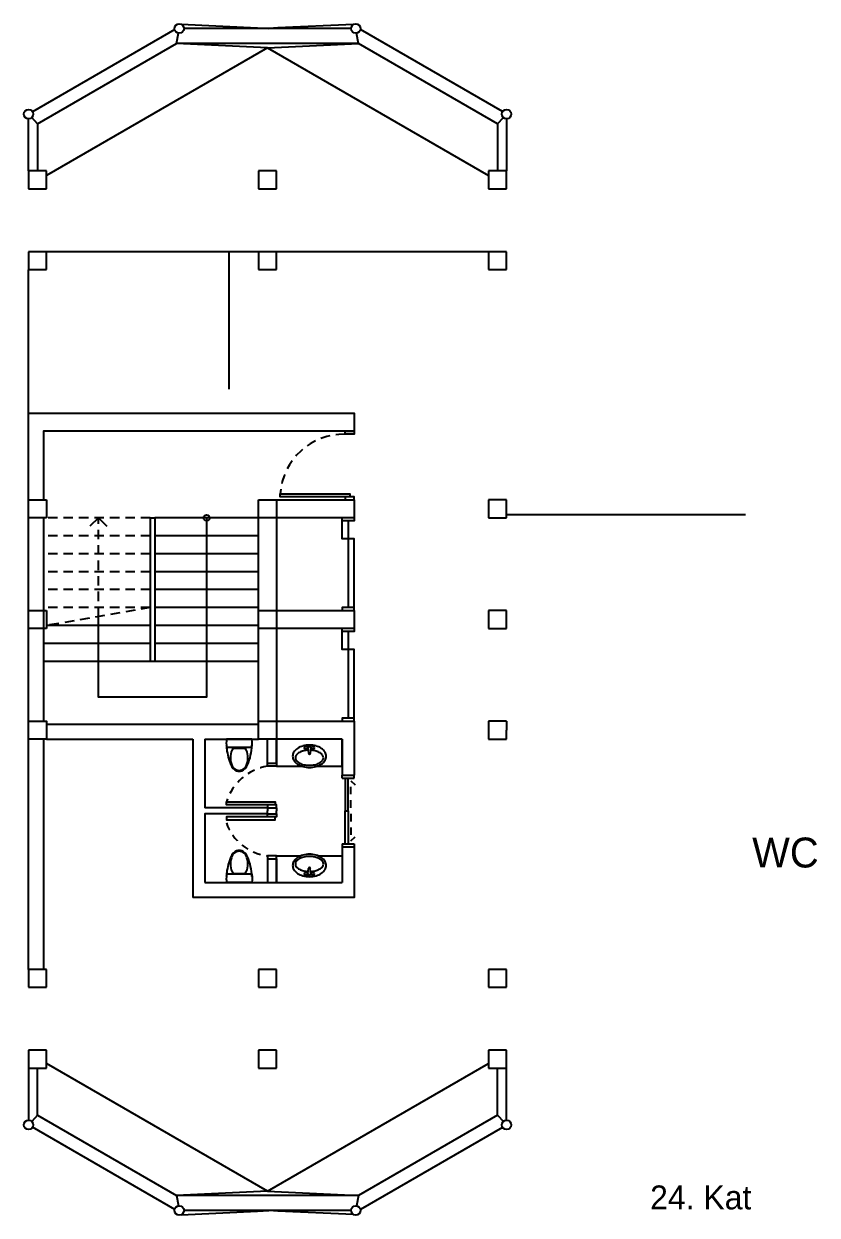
# Model space of a CAD drawing. Header units: millimetres. Extents: x -602 to 362, y 19021 to 19826.
# Drawn here: x -8.1 to 5.18, y 19646.93 to 19666.85 of the extents above; entities that cross this region are included whole.
import ezdxf

# ---------------------------------------------------------------- set-up
doc = ezdxf.new("R2010")
doc.units = ezdxf.units.MM
doc.linetypes.add('HIDDEN', pattern=[9.525, 6.35, -3.175])
for name, color, linetype in [('Duvar', 8, 'Continuous'), ('Kapı', 5, 'Continuous'), ('SectionCutEdges', 1, 'Continuous'), ('TAŞIYICI', 8, 'Continuous'), ('Tefriş', 254, 'Continuous')]:
    doc.layers.add(name, color=color, linetype=linetype)

# ---------------------------------------------------------------- blocks, each defined once
blk = doc.blocks.new('Çekirdek')
for points in [[(-4.017, 19655.187), (-4.017, 19655.587)], [(-3.867, 19655.187), (-3.867, 19655.587)], [(-4.017, 19654.437), (-4.017, 19654.387)], [(-4.017, 19654.337), (-4.017, 19654.387)], [(-3.867, 19654.437), (-3.867, 19654.387)], [(-3.867, 19654.337), (-3.867, 19654.387)], [(-4.017, 19653.587), (-4.017, 19653.187)], [(-3.867, 19653.587), (-3.867, 19653.187)]]:
    blk.add_lwpolyline(points)
at = {"layer": 'Duvar'}
for p, q in [((-2.717, 19660.737), (-2.567, 19660.737)), ((-2.717, 19659.587), (-2.567, 19659.587)), ((-5.979, 19659.287), (-5.979, 19656.887)), ((-5.979, 19659.287), (-5.904, 19659.287)), ((-5.904, 19659.287), (-5.904, 19656.887)), ((-4.017, 19655.187), (-3.867, 19655.187)), ((-4.017, 19654.437), (-3.867, 19654.437)), ((-4.017, 19654.337), (-3.867, 19654.337)), ((-4.017, 19653.587), (-3.867, 19653.587))]:
    blk.add_line(p, q, dxfattribs=at)
at = {"layer": 'Duvar', "linetype": 'HIDDEN', "ltscale": 0.025}
for p, q in [((-6.848, 19657.637), (-6.848, 19659.287)), ((-5.979, 19657.787), (-7.717, 19657.487))]:
    blk.add_line(p, q, dxfattribs=at)
at = {"layer": 'Duvar'}
for points in [[(-7.767, 19651.737), (-8.017, 19651.737), (-8.017, 19663.437)], [(-8.017, 19661.037), (-2.567, 19661.037), (-2.567, 19660.737), (-7.767, 19660.737), (-7.767, 19659.587)], [(-4.167, 19655.887), (-4.167, 19659.587)], [(-3.867, 19659.587), (-2.567, 19659.587), (-2.567, 19659.287), (-3.869, 19659.287), (-3.869, 19657.737), (-2.567, 19657.737), (-2.567, 19657.437), (-3.869, 19657.437), (-3.869, 19655.887), (-2.567, 19655.887), (-2.567, 19655.587)], [(-2.717, 19659.637), (-3.806, 19659.637), (-3.806, 19659.687), (-2.642, 19659.687), (-2.642, 19659.637)], [(-7.767, 19659.287), (-7.767, 19655.887)], [(-6.848, 19659.287), (-6.99, 19659.146)], [(-5.036, 19659.287), (-5.036, 19656.287), (-6.848, 19656.287), (-6.848, 19656.287), (-6.848, 19657.637)], [(-4.167, 19659.287), (-5.904, 19659.287)], [(-4.167, 19658.987), (-5.904, 19658.987)], [(-4.167, 19658.687), (-5.904, 19658.687)], [(-4.167, 19658.387), (-5.904, 19658.387)], [(-4.167, 19658.087), (-5.904, 19658.087)], [(-4.167, 19657.787), (-5.904, 19657.787)], [(-5.979, 19657.487), (-7.717, 19657.487)], [(-4.167, 19657.487), (-5.904, 19657.487)], [(-5.979, 19657.187), (-7.767, 19657.187)], [(-4.167, 19657.187), (-5.904, 19657.187)], [(-5.979, 19656.887), (-7.767, 19656.887)], [(-5.904, 19656.887), (-5.979, 19656.887)], [(-4.167, 19656.887), (-5.904, 19656.887)], [(-7.717, 19655.837), (-4.169, 19655.837)], [(-7.767, 19655.587), (-7.767, 19651.737)], [(-7.717, 19655.587), (-5.267, 19655.587)], [(-5.267, 19655.587), (-5.267, 19652.937)], [(-5.067, 19655.587), (-5.067, 19654.437)], [(-5.067, 19655.587), (-4.169, 19655.587)], [(-2.767, 19655.587), (-4.169, 19655.587)], [(-2.767, 19655.587), (-2.767, 19654.987)], [(-2.567, 19655.587), (-2.567, 19654.987)], [(-4.017, 19654.437), (-5.067, 19654.437)], [(-4.017, 19654.337), (-5.067, 19654.337), (-5.067, 19653.187)], [(-2.767, 19653.787), (-2.767, 19653.187)], [(-2.567, 19653.787), (-2.567, 19653.187)], [(-2.567, 19653.187), (-2.567, 19652.937), (-5.267, 19652.937)], [(-5.067, 19653.187), (-2.767, 19653.187)]]:
    blk.add_lwpolyline(points, dxfattribs=at)
at = {"layer": 'Duvar', "linetype": 'HIDDEN', "ltscale": 0.025}
for points in [[(-5.979, 19659.287), (-7.717, 19659.287)], [(-5.979, 19658.987), (-7.767, 19658.987)], [(-5.979, 19658.687), (-7.767, 19658.687)], [(-5.979, 19658.387), (-7.767, 19658.387)], [(-5.979, 19658.087), (-7.767, 19658.087)], [(-5.979, 19657.787), (-7.767, 19657.787)]]:
    blk.add_lwpolyline(points, dxfattribs=at)
at = {"layer": 'Duvar', "linetype": 'HIDDEN'}
blk.add_lwpolyline([(-6.848, 19659.287), (-6.707, 19659.146)], dxfattribs=at)
at = {"layer": 'Duvar'}
blk.add_circle((-5.036, 19659.287), 0.05, dxfattribs=at)
at = {"layer": 'Duvar', "linetype": 'HIDDEN', "ltscale": 0.025}
blk.add_arc((-2.736, 19659.615), 1.072, 88.9836, 176.1457, dxfattribs=at)
at = {"layer": 'Kapı'}
for points in [[(-2.567, 19660.737), (-2.567, 19660.687), (-2.717, 19660.687), (-2.717, 19660.737)], [(-2.567, 19659.587), (-2.567, 19659.637), (-2.717, 19659.637), (-2.717, 19659.587)], [(-2.567, 19659.287), (-2.567, 19659.237), (-2.767, 19659.237), (-2.767, 19659.287)], [(-2.667, 19659.237), (-2.667, 19658.937), (-2.767, 19658.937), (-2.767, 19659.237)], [(-2.567, 19657.787), (-2.567, 19658.937), (-2.667, 19658.937), (-2.667, 19657.787)], [(-2.567, 19657.737), (-2.567, 19657.787), (-2.767, 19657.787), (-2.767, 19657.737)], [(-2.567, 19657.437), (-2.567, 19657.387), (-2.767, 19657.387), (-2.767, 19657.437)], [(-2.667, 19657.387), (-2.667, 19657.087), (-2.767, 19657.087), (-2.767, 19657.387)], [(-2.567, 19655.937), (-2.567, 19657.087), (-2.667, 19657.087), (-2.667, 19655.937)], [(-2.567, 19655.887), (-2.567, 19655.937), (-2.767, 19655.937), (-2.767, 19655.887)], [(-3.867, 19655.187), (-3.867, 19655.137), (-4.017, 19655.137), (-4.017, 19655.187)], [(-2.767, 19654.987), (-2.567, 19654.987)], [(-2.767, 19654.937), (-2.767, 19654.987)], [(-2.767, 19654.937), (-2.567, 19654.937)], [(-2.717, 19654.937), (-2.717, 19654.387), (-2.667, 19654.387), (-2.667, 19654.937)], [(-2.567, 19654.937), (-2.567, 19654.987)], [(-4.006, 19654.487), (-4.706, 19654.487), (-4.706, 19654.537), (-3.892, 19654.537), (-3.892, 19654.487)], [(-3.867, 19654.437), (-3.867, 19654.487), (-4.017, 19654.487), (-4.017, 19654.437)], [(-3.867, 19654.337), (-3.867, 19654.287), (-4.017, 19654.287), (-4.017, 19654.337)], [(-2.717, 19653.837), (-2.717, 19654.387), (-2.667, 19654.387), (-2.667, 19653.837)], [(-4.006, 19654.287), (-4.706, 19654.287), (-4.706, 19654.237), (-3.892, 19654.237), (-3.892, 19654.287)], [(-2.767, 19653.837), (-2.567, 19653.837)], [(-2.767, 19653.837), (-2.767, 19653.787)], [(-2.767, 19653.787), (-2.567, 19653.787)], [(-2.567, 19653.837), (-2.567, 19653.787)], [(-3.867, 19653.587), (-3.867, 19653.637), (-4.017, 19653.637), (-4.017, 19653.587)]]:
    blk.add_lwpolyline(points, dxfattribs=at)
at = {"layer": 'Kapı', "linetype": 'HIDDEN', "ltscale": 0.02}
for points in [[(-2.621, 19654.437), (-2.621, 19654.891), (-2.55, 19654.821)], [(-2.621, 19654.338), (-2.621, 19653.884), (-2.55, 19653.954)]]:
    blk.add_lwpolyline(points, dxfattribs=at)
for centre, radius, start, end in [((-3.867, 19654.27), 0.88, 99.7932, 162.3205), ((-3.927, 19654.456), 0.824, 199.0532, 263.736)]:
    blk.add_arc(centre, radius, start, end, dxfattribs=at)
at = {"layer": 'SectionCutEdges'}
for p, q in [((-8.017, 19659.287), (-8.017, 19659.587)), ((-8.017, 19659.587), (-7.717, 19659.587)), ((-7.717, 19659.587), (-7.717, 19659.287)), ((-4.167, 19659.587), (-3.867, 19659.587)), ((-4.167, 19659.587), (-3.867, 19659.587)), ((-4.167, 19659.287), (-4.167, 19659.587)), ((-3.867, 19659.587), (-3.867, 19659.287)), ((-3.867, 19659.587), (-3.867, 19659.287)), ((-7.717, 19659.287), (-8.017, 19659.287)), ((-3.867, 19659.287), (-4.167, 19659.287)), ((-3.867, 19659.287), (-4.167, 19659.287)), ((-8.017, 19657.437), (-8.017, 19657.737)), ((-8.017, 19657.737), (-7.717, 19657.737)), ((-7.717, 19657.737), (-7.717, 19657.437)), ((-4.167, 19657.737), (-3.867, 19657.737)), ((-4.167, 19657.437), (-4.167, 19657.737)), ((-4.167, 19657.737), (-3.867, 19657.737)), ((-4.167, 19657.437), (-4.167, 19657.737)), ((-3.867, 19657.737), (-3.867, 19657.437)), ((-3.867, 19657.737), (-3.867, 19657.437)), ((-7.717, 19657.437), (-8.017, 19657.437)), ((-3.867, 19657.437), (-4.167, 19657.437)), ((-3.867, 19657.437), (-4.167, 19657.437)), ((-4.167, 19655.887), (-3.867, 19655.887)), ((-4.167, 19655.587), (-4.167, 19655.887)), ((-4.167, 19655.887), (-3.867, 19655.887)), ((-4.167, 19655.587), (-4.167, 19655.887)), ((-3.867, 19655.887), (-3.867, 19655.587)), ((-3.867, 19655.887), (-3.867, 19655.587))]:
    blk.add_line(p, q, dxfattribs=at)
blk.add_lwpolyline([(-8.017, 19655.887), (-7.717, 19655.887), (-7.717, 19655.587), (-8.017, 19655.587)], close=True, dxfattribs=at)
at = {"layer": 'Tefriş'}
for p, q in [((-4.282, 19655.587), (-4.702, 19655.587)), ((-4.277, 19655.54), (-4.282, 19655.587)), ((-4.277, 19655.49), (-4.277, 19655.54)), ((-4.293, 19655.445), (-4.691, 19655.445)), ((-4.594, 19655.436), (-4.39, 19655.436)), ((-4.293, 19655.445), (-4.282, 19655.443)), ((-4.282, 19655.443), (-4.277, 19655.49)), ((-3.344, 19655.44), (-3.333, 19655.353)), ((-3.29, 19655.44), (-3.301, 19655.353)), ((-4.594, 19653.339), (-4.39, 19653.339)), ((-3.344, 19653.335), (-3.333, 19653.422)), ((-3.29, 19653.335), (-3.301, 19653.422)), ((-4.282, 19653.187), (-4.702, 19653.187)), ((-4.293, 19653.33), (-4.691, 19653.33)), ((-4.293, 19653.33), (-4.282, 19653.331)), ((-4.282, 19653.331), (-4.277, 19653.285)), ((-4.277, 19653.235), (-4.282, 19653.187)), ((-4.277, 19653.285), (-4.277, 19653.235))]:
    blk.add_line(p, q, dxfattribs=at)
for points in [[(-3.867, 19655.587), (-3.867, 19655.137), (-3.457, 19655.137)], [(-3.177, 19655.137), (-2.767, 19655.137), (-2.767, 19655.587)], [(-3.867, 19653.187), (-3.867, 19653.637), (-3.457, 19653.637)], [(-3.177, 19653.637), (-2.767, 19653.637), (-2.767, 19653.187)]]:
    blk.add_lwpolyline(points, dxfattribs=at)
for centre in [(-3.373, 19655.441), (-3.261, 19655.441), (-3.373, 19653.334), (-3.261, 19653.334)]:
    blk.add_circle(centre, 0.0244, dxfattribs=at)
for centre, radius, start, end in [((-4.267, 19655.515), 0.44, 170.5377, 187.7399), ((-4.161, 19655.504), 0.546, 182.1851, 188.8848), ((-4.677, 19655.474), 0.032, 214.7073, 244.7492), ((-3.765, 19655.533), 0.942, 186.8522, 203.4891), ((-4.328, 19655.277), 0.311, 149.1276, 200.0898), ((-4.656, 19655.277), 0.311, 339.9102, 30.8724), ((-5.118, 19655.511), 0.841, 335.1445, 358.1585), ((-3.47, 19655.3), 0.127, 148.1465, 180), ((-3.397, 19655.255), 0.214, 123.6901, 148.1465), ((-3.402, 19655.216), 0.169, 118.369, 142.5096), ((-3.348, 19655.182), 0.301, 105.4371, 123.6901), ((-3.351, 19655.121), 0.277, 102.6081, 118.369), ((-3.317, 19655.068), 0.42, 90, 105.4371), ((-3.317, 19654.97), 0.432, 92.9466, 102.6081), ((-3.317, 19655.44), 0.0271, 0, 180), ((-3.317, 19655.353), 0.0161, 180, 0), ((-3.317, 19655.068), 0.42, 74.5629, 90), ((-3.317, 19654.97), 0.432, 77.3919, 87.0534), ((-3.283, 19655.121), 0.277, 61.631, 77.3919), ((-3.285, 19655.182), 0.301, 56.3099, 74.5629), ((-3.232, 19655.216), 0.169, 37.4904, 61.631), ((-3.237, 19655.255), 0.214, 31.8535, 56.3099), ((-3.163, 19655.3), 0.127, 0, 31.8535), ((-4.48, 19655.203), 0.155, 197.2477, 249.5476), ((-4.47, 19655.21), 0.155, 194.7786, 226.8543), ((-4.503, 19655.203), 0.155, 290.4524, 342.7523), ((-4.514, 19655.21), 0.155, 313.1457, 345.2214), ((-3.47, 19655.3), 0.127, 180, 211.8535), ((-3.397, 19655.346), 0.214, 211.8535, 236.3099), ((-3.479, 19655.276), 0.0715, 142.5096, 180), ((-3.479, 19655.276), 0.0715, 180, 217.4904), ((-3.402, 19655.335), 0.169, 217.4904, 241.631), ((-3.348, 19655.418), 0.301, 236.3099, 254.5629), ((-3.351, 19655.43), 0.277, 241.631, 257.3919), ((-3.317, 19655.533), 0.42, 254.5629, 270), ((-3.317, 19655.581), 0.432, 257.3919, 270), ((-3.317, 19655.581), 0.432, 270, 282.6081), ((-3.317, 19655.533), 0.42, 270, 285.4371), ((-3.283, 19655.43), 0.277, 282.6081, 298.369), ((-3.285, 19655.418), 0.301, 285.4371, 303.6901), ((-3.232, 19655.335), 0.169, 298.369, 322.5096), ((-3.237, 19655.346), 0.214, 303.6901, 328.1465), ((-3.154, 19655.276), 0.0715, 0, 37.4904), ((-3.154, 19655.276), 0.0715, 322.5096, 0), ((-3.163, 19655.3), 0.127, 328.1465, 0), ((-4.492, 19655.186), 0.122, 226.8543, 313.1457), ((-4.492, 19655.172), 0.122, 249.5476, 290.4524), ((-3.765, 19653.242), 0.942, 156.5109, 173.1478), ((-4.328, 19653.498), 0.311, 159.9102, 210.8724), ((-4.48, 19653.572), 0.155, 110.4524, 162.7523), ((-4.47, 19653.565), 0.155, 133.1457, 165.2214), ((-4.492, 19653.589), 0.122, 46.8543, 133.1457), ((-4.492, 19653.603), 0.122, 69.5476, 110.4524), ((-4.503, 19653.572), 0.155, 17.2477, 69.5476), ((-4.514, 19653.565), 0.155, 14.7786, 46.8543), ((-4.656, 19653.498), 0.311, 329.1276, 20.0898), ((-5.118, 19653.264), 0.841, 1.8415, 24.8555), ((-3.47, 19653.475), 0.127, 148.1465, 180), ((-3.397, 19653.429), 0.214, 123.6901, 148.1465), ((-3.479, 19653.499), 0.0715, 142.5096, 180), ((-3.402, 19653.44), 0.169, 118.369, 142.5096), ((-3.348, 19653.357), 0.301, 105.4371, 123.6901), ((-3.351, 19653.345), 0.277, 102.6081, 118.369), ((-3.317, 19653.242), 0.42, 90, 105.4371), ((-3.317, 19653.194), 0.432, 90, 102.6081), ((-3.317, 19653.242), 0.42, 74.5629, 90), ((-3.317, 19653.194), 0.432, 77.3919, 90), ((-3.283, 19653.345), 0.277, 61.631, 77.3919), ((-3.285, 19653.357), 0.301, 56.3099, 74.5629), ((-3.232, 19653.44), 0.169, 37.4904, 61.631), ((-3.237, 19653.429), 0.214, 31.8535, 56.3099), ((-3.154, 19653.499), 0.0715, 0, 37.4904), ((-3.163, 19653.475), 0.127, 0, 31.8535), ((-4.161, 19653.271), 0.546, 171.1152, 177.8149), ((-3.47, 19653.475), 0.127, 180, 211.8535), ((-3.397, 19653.52), 0.214, 211.8535, 236.3099), ((-3.479, 19653.499), 0.0715, 180, 217.4904), ((-3.402, 19653.559), 0.169, 217.4904, 241.631), ((-3.348, 19653.593), 0.301, 236.3099, 254.5629), ((-3.351, 19653.654), 0.277, 241.631, 257.3919), ((-3.317, 19653.805), 0.432, 257.3919, 267.0534), ((-3.317, 19653.335), 0.0271, 180, 0), ((-3.317, 19653.422), 0.0161, 0, 180), ((-3.317, 19653.805), 0.432, 272.9466, 282.6081), ((-3.283, 19653.654), 0.277, 282.6081, 298.369), ((-3.285, 19653.593), 0.301, 285.4371, 303.6901), ((-3.232, 19653.559), 0.169, 298.369, 322.5096), ((-3.237, 19653.52), 0.214, 303.6901, 328.1465), ((-3.154, 19653.499), 0.0715, 322.5096, 0), ((-3.163, 19653.475), 0.127, 328.1465, 0), ((-4.267, 19653.26), 0.44, 172.2601, 189.4623), ((-4.677, 19653.301), 0.032, 115.2508, 145.2927), ((-3.317, 19653.707), 0.42, 254.5629, 270), ((-3.317, 19653.707), 0.42, 270, 285.4371)]:
    blk.add_arc(centre, radius, start, end, dxfattribs=at)
at = {"layer": 'Kapı', "insert": (4.092, 19653.941), "char_height": 0.5, "attachment_point": 1}
blk.add_mtext_dynamic_manual_height_columns('{\\fEvogria|b0|i0|c162|p2;WC}', width=2.09358, gutter_width=1, heights=[0], dxfattribs=at)

msp = doc.modelspace()

# ---------------------------------------------------------------- linework, layer by layer
at = {"layer": 'Duvar'}
msp.add_line((-4.66684, 19663.03749), (-7.71684, 19663.03749), dxfattribs=at)
at = {"layer": 'Kapı'}
msp.add_lwpolyline([(-0.01684, 19663.03749), (-4.66684, 19663.03749), (-4.66684, 19660.73749)], dxfattribs=at)
at = {"layer": 'SectionCutEdges'}
for p, q in [((-5.56997, 19666.75207), (-7.94872, 19665.3787)), ((-5.05322, 19666.76946), (-5.41458, 19666.76946)), ((-4.67682, 19666.76946), (-5.05322, 19666.76946)), ((-4.35621, 19666.76946), (-4.67682, 19666.76946)), ((-4.11321, 19666.76946), (-4.35621, 19666.76946)), ((-3.99453, 19666.77104), (-4.11321, 19666.76946)), ((-3.87585, 19666.76946), (-3.99453, 19666.77104)), ((-3.63285, 19666.76946), (-3.87585, 19666.76946)), ((-3.31223, 19666.76946), (-3.63285, 19666.76946)), ((-2.93584, 19666.76946), (-3.31223, 19666.76946)), ((-2.6191, 19666.76946), (-2.93584, 19666.76946)), ((-0.08416, 19665.38006), (-2.46373, 19666.75205)), ((-7.86684, 19665.17597), (-5.53985, 19666.51946)), ((-2.49384, 19666.51946), (-5.53985, 19666.51946)), ((-0.16684, 19665.17597), (-2.49384, 19666.51946)), ((-8.01684, 19664.38749), (-8.01684, 19665.2607)), ((-7.86684, 19665.17597), (-7.86684, 19664.38749)), ((-0.16684, 19665.17597), (-0.16684, 19664.38749)), ((-0.01684, 19665.2607), (-0.01684, 19664.38749)), ((-7.71684, 19664.38749), (-8.01684, 19664.38749)), ((-8.01684, 19664.38749), (-8.01684, 19664.08749)), ((-7.71684, 19664.08749), (-7.71684, 19664.38749)), ((-3.86684, 19664.38749), (-4.16684, 19664.38749)), ((-4.16684, 19664.38749), (-4.16684, 19664.08749)), ((-3.86684, 19664.08749), (-3.86684, 19664.38749)), ((-0.01684, 19664.38749), (-0.31684, 19664.38749)), ((-0.31684, 19664.38749), (-0.31684, 19664.08749)), ((-0.01684, 19664.08749), (-0.01684, 19664.38749)), ((-8.01684, 19664.08749), (-7.71684, 19664.08749)), ((-4.16684, 19664.08749), (-3.86684, 19664.08749)), ((-0.31684, 19664.08749), (-0.01684, 19664.08749)), ((-8.01684, 19663.03749), (-8.01684, 19662.73749)), ((-7.71684, 19663.03749), (-8.01684, 19663.03749)), ((-7.71684, 19662.73749), (-7.71684, 19663.03749)), ((-3.86684, 19663.03749), (-4.16684, 19663.03749)), ((-4.16684, 19663.03749), (-4.16684, 19662.73749)), ((-3.86684, 19662.73749), (-3.86684, 19663.03749)), ((-0.01684, 19663.03749), (-0.31684, 19663.03749)), ((-0.31684, 19663.03749), (-0.31684, 19662.73749)), ((-0.01684, 19662.73749), (-0.01684, 19663.03749)), ((-8.01684, 19662.73749), (-7.71684, 19662.73749)), ((-4.16684, 19662.73749), (-3.86684, 19662.73749)), ((-0.31684, 19662.73749), (-0.01684, 19662.73749)), ((-0.01684, 19658.88749), (-0.31684, 19658.88749)), ((-0.31684, 19658.88749), (-0.31684, 19658.58749)), ((-0.01684, 19658.73749), (-0.01684, 19658.88749)), ((-0.01684, 19658.58749), (-0.01684, 19658.73749)), ((-0.31684, 19658.58749), (-0.01684, 19658.58749)), ((3.98316, 19658.63804), (-0.01684, 19658.63804)), ((-0.01684, 19657.03749), (-0.31684, 19657.03749)), ((-0.31684, 19657.03749), (-0.31684, 19656.73749)), ((-0.01684, 19656.73749), (-0.01684, 19657.03749)), ((-0.31684, 19656.73749), (-0.01684, 19656.73749)), ((-0.01684, 19655.18749), (-0.31684, 19655.18749)), ((-0.31684, 19655.18749), (-0.31684, 19654.88749)), ((-0.01684, 19655.18749), (-0.01684, 19655.03749)), ((-0.01684, 19654.88749), (-0.01684, 19655.03749)), ((-0.31684, 19654.88749), (-0.01684, 19654.88749)), ((-8.01684, 19651.03749), (-8.01684, 19650.73749)), ((-7.71684, 19651.03749), (-8.01684, 19651.03749)), ((-7.71684, 19650.73749), (-7.71684, 19651.03749)), ((-3.86684, 19651.03749), (-4.16684, 19651.03749)), ((-4.16684, 19651.03749), (-4.16684, 19650.73749)), ((-3.86684, 19650.73749), (-3.86684, 19651.03749)), ((-0.01684, 19651.03749), (-0.31684, 19651.03749)), ((-0.31684, 19651.03749), (-0.31684, 19650.73749)), ((-0.01684, 19650.73749), (-0.01684, 19651.03749)), ((-8.01684, 19650.73749), (-7.71684, 19650.73749)), ((-4.16684, 19650.73749), (-3.86684, 19650.73749)), ((-0.31684, 19650.73749), (-0.01684, 19650.73749)), ((-8.01684, 19649.68749), (-8.01684, 19649.38749)), ((-7.71684, 19649.68749), (-8.01684, 19649.68749)), ((-7.71684, 19649.38749), (-7.71684, 19649.68749)), ((-3.86684, 19649.68749), (-4.16684, 19649.68749)), ((-4.16684, 19649.68749), (-4.16684, 19649.38749)), ((-3.86684, 19649.38749), (-3.86684, 19649.68749)), ((-0.01684, 19649.68749), (-0.31684, 19649.68749)), ((-0.31684, 19649.68749), (-0.31684, 19649.38749)), ((-0.01684, 19649.38749), (-0.01684, 19649.68749)), ((-8.01684, 19649.38749), (-7.71684, 19649.38749)), ((-8.01684, 19649.38749), (-8.01684, 19648.51428)), ((-7.86684, 19648.59901), (-7.86684, 19649.38749)), ((-4.16684, 19649.38749), (-3.86684, 19649.38749)), ((-0.31684, 19649.38749), (-0.01684, 19649.38749)), ((-0.16684, 19648.59901), (-0.16684, 19649.38749)), ((-0.01684, 19648.51428), (-0.01684, 19649.38749)), ((-7.86684, 19648.59901), (-5.53985, 19647.25552)), ((-0.16684, 19648.59901), (-2.49384, 19647.25552)), ((-5.56997, 19647.02291), (-7.94872, 19648.39628)), ((-0.08416, 19648.39492), (-2.46373, 19647.02293)), ((-2.49384, 19647.25552), (-5.53985, 19647.25552)), ((-5.05322, 19647.00552), (-5.41458, 19647.00552)), ((-4.67682, 19647.00552), (-5.05322, 19647.00552)), ((-4.35621, 19647.00552), (-4.67682, 19647.00552)), ((-4.11321, 19647.00552), (-4.35621, 19647.00552)), ((-3.99453, 19647.00394), (-4.11321, 19647.00552)), ((-3.87585, 19647.00552), (-3.99453, 19647.00394)), ((-3.63285, 19647.00552), (-3.87585, 19647.00552)), ((-3.31223, 19647.00552), (-3.63285, 19647.00552)), ((-2.93584, 19647.00552), (-3.31223, 19647.00552)), ((-2.6191, 19647.00552), (-2.93584, 19647.00552))]:
    msp.add_line(p, q, dxfattribs=at)
for points in [[(-5.53985, 19666.51946), (-5.50766, 19666.69213)], [(-2.49384, 19666.51946), (-2.52602, 19666.69213)], [(-7.86684, 19665.17597), (-7.96365, 19665.28142)], [(-0.16684, 19665.17597), (-0.07004, 19665.28142)], [(-7.86684, 19648.59901), (-7.96365, 19648.49356)], [(-0.16684, 19648.59901), (-0.07004, 19648.49356)], [(-5.53985, 19647.25552), (-5.50766, 19647.08285)], [(-2.49384, 19647.25552), (-2.52602, 19647.08285)]]:
    msp.add_lwpolyline(points, dxfattribs=at)
for centre in [(-5.49325, 19666.76946), (-2.54044, 19666.76946), (-8.01684, 19665.33937), (-0.01684, 19665.33937), (-8.01684, 19648.43561), (-0.01684, 19648.43561), (-5.49325, 19647.00552), (-2.54044, 19647.00552)]:
    msp.add_circle(centre, 0.07867, dxfattribs=at)
at = {"layer": 'TAŞIYICI'}
for p, q in [((-5.45998, 19666.84075), (-4.18544, 19666.78212)), ((-4.18544, 19666.78212), (-3.99454, 19666.77104)), ((-3.84508, 19666.78014), (-3.99454, 19666.77104)), ((-2.57818, 19666.83848), (-3.84508, 19666.78014)), ((-4.01684, 19666.44689), (-5.53985, 19666.51946)), ((-4.01684, 19666.44689), (-2.49384, 19666.51946)), ((-4.01684, 19666.44689), (-7.71684, 19664.3107)), ((-4.01684, 19666.44689), (-0.31684, 19664.3107)), ((-4.01684, 19647.32809), (-7.71684, 19649.46429)), ((-4.01684, 19647.32809), (-0.31684, 19649.46429)), ((-4.01684, 19647.32809), (-5.53985, 19647.25552)), ((-4.01684, 19647.32809), (-2.49384, 19647.25552)), ((-5.45998, 19646.93423), (-4.18544, 19646.99287)), ((-4.18544, 19646.99287), (-3.99454, 19647.00394)), ((-3.84508, 19646.99484), (-3.99454, 19647.00394)), ((-2.57818, 19646.9365), (-3.84508, 19646.99484))]:
    msp.add_line(p, q, dxfattribs=at)

# ---------------------------------------------------------------- block references
at = {"layer": 'Duvar'}
msp.add_blockref('Çekirdek', (0, -0.7), dxfattribs=at)

# ---------------------------------------------------------------- texts
at = {"insert": (2.2357, 19647.42355), "char_height": 0.4, "attachment_point": 1}
msp.add_mtext_dynamic_manual_height_columns('\\pt3.2;{\\fEvogria|b0|i0|c162|p2; 24. Kat}', width=4.4847805, gutter_width=0.05, heights=[0], dxfattribs=at)

doc.saveas('drawing.dxf')
